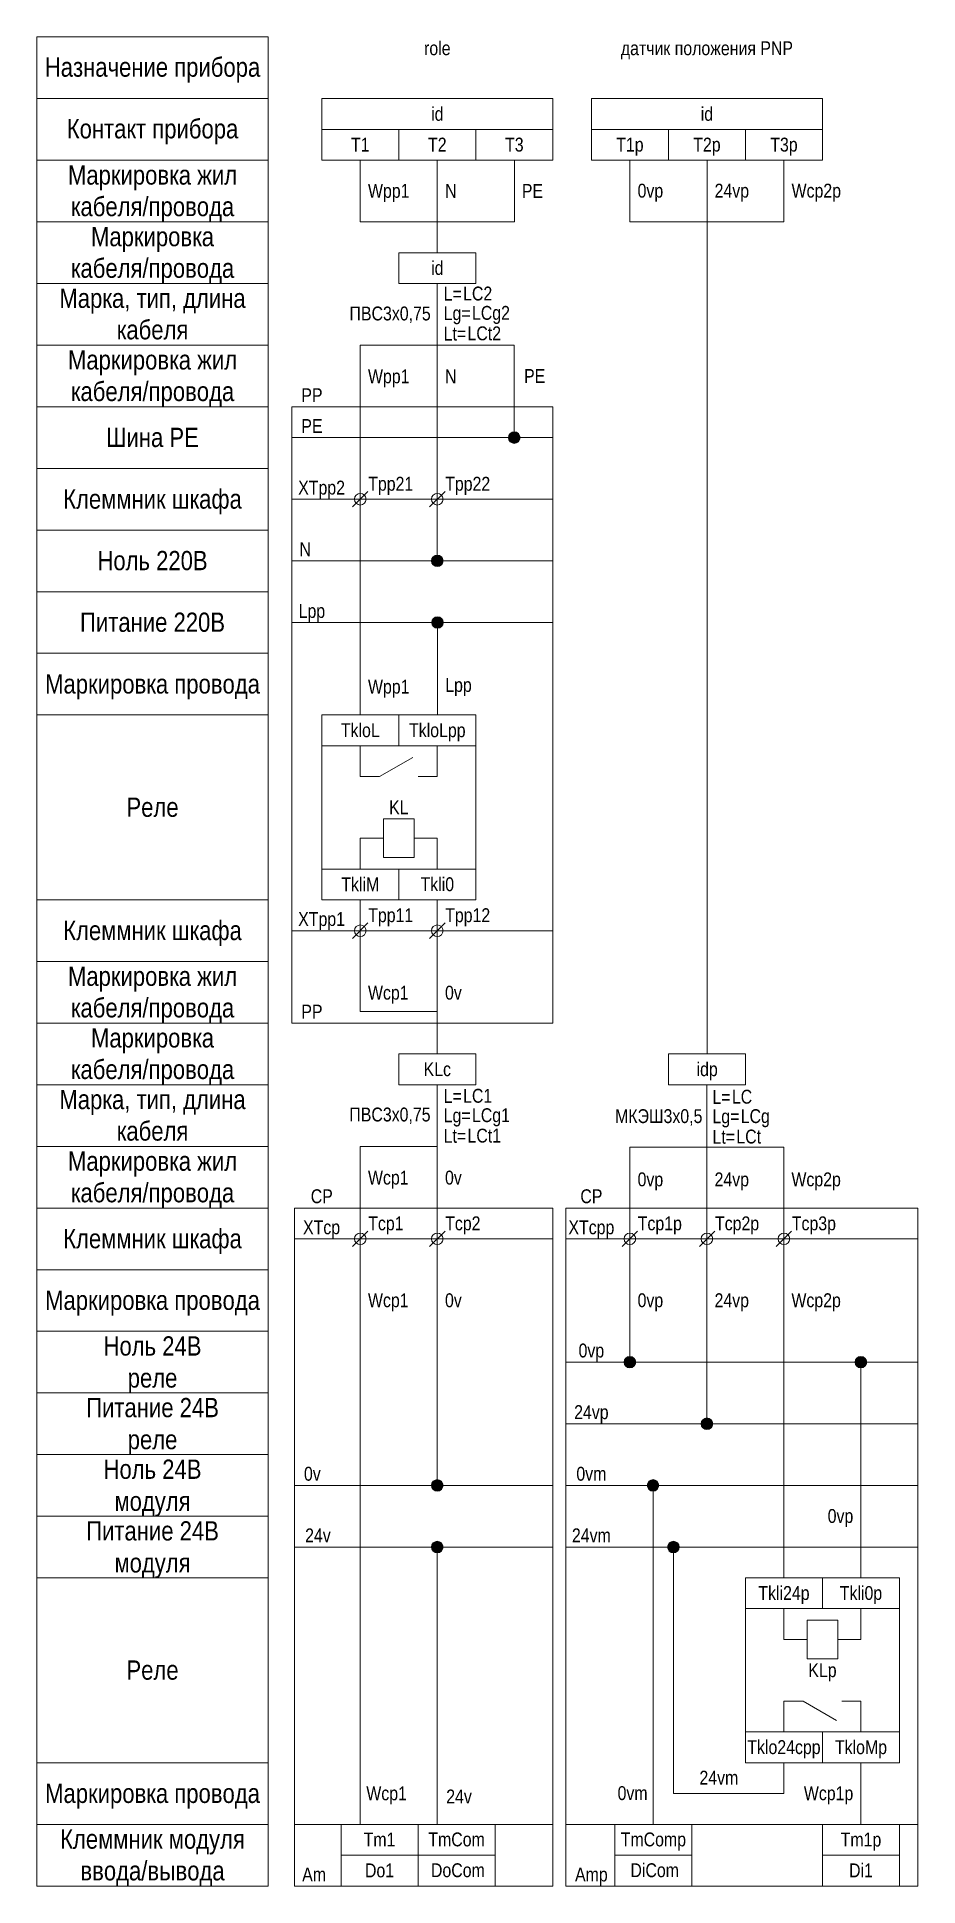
# Model space of a CAD drawing. Header units: millimetres. Extents: x 20 to 134, y -245 to -5.
import ezdxf

# ---------------------------------------------------------------- set-up
doc = ezdxf.new("R2010")
doc.units = ezdxf.units.MM
doc.header["$MEASUREMENT"] = 0
doc.linetypes.add('1_1', pattern=[2000, 1000, -1000])
doc.linetypes.add('4_2_1_2', pattern=[6702.777624, 3527.777672, -1763.888836, 0, -1411.111116])
for name, color, linetype in [('_names', 7, 'Continuous'), ('_params_di', 7, 'Continuous'), ('_params_do', 7, 'Continuous'), ('_static_di', 7, 'Continuous'), ('_static_do', 7, 'Continuous'), ('cp_names', 7, 'Continuous'), ('cp_params_di', 7, 'Continuous'), ('cp_params_do', 7, 'Continuous'), ('cp_static_di', 7, 'Continuous'), ('cp_static_do', 7, 'Continuous'), ('id_names', 7, 'Continuous'), ('id_params_di', 7, 'Continuous'), ('id_params_do', 7, 'Continuous'), ('id_static_di', 7, 'Continuous'), ('id_static_do', 7, 'Continuous')]:
    doc.layers.add(name, color=color, linetype=linetype)
doc.styles.add('СГЕНЕРИР_СТИЛЬ_1', font='')
doc.styles.get('СГЕНЕРИР_СТИЛЬ_1').set_extended_font_data('Arial Narrow')

msp = doc.modelspace()

# ---------------------------------------------------------------- hatches: boundary and pattern name
at = {"layer": 'cp_static_di', "linetype": 'Continuous', "lineweight": 0, "true_color": 0x000000}
for points in [[(96.22, -177), (96.27, -177.29), (96.44, -177.53), (96.68, -177.69), (96.97, -177.75), (97.25, -177.69), (97.5, -177.53), (97.66, -177.29), (97.72, -177), (97.66, -176.71), (97.5, -176.47), (97.25, -176.31), (96.97, -176.25), (96.68, -176.31), (96.44, -176.47), (96.27, -176.71)], [(126.21, -177), (126.27, -177.29), (126.43, -177.53), (126.68, -177.69), (126.96, -177.75), (127.25, -177.69), (127.49, -177.53), (127.66, -177.29), (127.71, -177), (127.66, -176.71), (127.49, -176.47), (127.25, -176.31), (126.96, -176.25), (126.68, -176.31), (126.43, -176.47), (126.27, -176.71)], [(106.22, -185), (106.28, -185.29), (106.44, -185.53), (106.68, -185.69), (106.97, -185.75), (107.26, -185.69), (107.5, -185.53), (107.66, -185.29), (107.72, -185), (107.66, -184.71), (107.5, -184.47), (107.26, -184.31), (106.97, -184.25), (106.68, -184.31), (106.44, -184.47), (106.28, -184.71)], [(99.22, -193), (99.28, -193.29), (99.44, -193.53), (99.69, -193.69), (99.97, -193.75), (100.26, -193.69), (100.5, -193.53), (100.67, -193.29), (100.72, -193), (100.67, -192.71), (100.5, -192.47), (100.26, -192.31), (99.97, -192.25), (99.69, -192.31), (99.44, -192.47), (99.28, -192.71)], [(101.87, -201), (101.93, -201.29), (102.09, -201.53), (102.34, -201.69), (102.62, -201.75), (102.91, -201.69), (103.15, -201.53), (103.32, -201.29), (103.37, -201), (103.32, -200.71), (103.15, -200.47), (102.91, -200.31), (102.62, -200.25), (102.34, -200.31), (102.09, -200.47), (101.93, -200.71)]]:
    msp.add_hatch(color=18, dxfattribs=at).paths.add_polyline_path(points)
at = {"layer": 'cp_static_do', "linetype": 'Continuous', "lineweight": 0, "true_color": 0x000000}
for points in [[(71.22, -193), (71.28, -193.29), (71.44, -193.53), (71.68, -193.69), (71.97, -193.75), (72.26, -193.69), (72.5, -193.53), (72.66, -193.29), (72.72, -193), (72.66, -192.71), (72.5, -192.47), (72.26, -192.31), (71.97, -192.25), (71.68, -192.31), (71.44, -192.47), (71.28, -192.71)], [(71.22, -201), (71.27, -201.29), (71.44, -201.53), (71.68, -201.69), (71.97, -201.75), (72.25, -201.69), (72.5, -201.53), (72.66, -201.29), (72.72, -201), (72.66, -200.71), (72.5, -200.47), (72.25, -200.31), (71.97, -200.25), (71.68, -200.31), (71.44, -200.47), (71.27, -200.71)]]:
    msp.add_hatch(color=18, dxfattribs=at).paths.add_polyline_path(points)
at = {"layer": 'id_static_do', "linetype": 'Continuous', "lineweight": 0, "true_color": 0x000000}
for points in [[(81.21, -57), (81.27, -57.29), (81.43, -57.53), (81.68, -57.69), (81.96, -57.75), (82.25, -57.69), (82.49, -57.53), (82.66, -57.29), (82.71, -57), (82.66, -56.71), (82.49, -56.47), (82.25, -56.31), (81.96, -56.25), (81.68, -56.31), (81.43, -56.47), (81.27, -56.71)], [(71.22, -73), (71.27, -73.29), (71.44, -73.53), (71.68, -73.69), (71.97, -73.75), (72.25, -73.69), (72.5, -73.53), (72.66, -73.29), (72.72, -73), (72.66, -72.71), (72.5, -72.47), (72.25, -72.31), (71.97, -72.25), (71.68, -72.31), (71.44, -72.47), (71.27, -72.71)], [(71.24, -81), (71.3, -81.29), (71.46, -81.53), (71.71, -81.69), (71.99, -81.75), (72.28, -81.69), (72.52, -81.53), (72.69, -81.29), (72.74, -81), (72.69, -80.71), (72.52, -80.47), (72.28, -80.31), (71.99, -80.25), (71.71, -80.31), (71.46, -80.47), (71.3, -80.71)]]:
    msp.add_hatch(color=18, dxfattribs=at).paths.add_polyline_path(points)

# ---------------------------------------------------------------- linework, layer by layer
at = {"layer": '_names', "color": 7, "linetype": 'Continuous', "lineweight": 15, "ltscale": 100}
msp.add_lwpolyline([(20, -165), (50, -165), (50, -157), (20, -157)], close=True, dxfattribs=at)
at = {"layer": '_static_di', "color": 7, "linetype": '1_1', "lineweight": 15, "ltscale": 100}
msp.add_line((134.37, -157), (88.67, -157), dxfattribs=at)
at = {"layer": '_static_di', "color": 7, "linetype": 'Continuous', "lineweight": 15, "ltscale": 100}
for p, q in [((95.97, -162), (97.97, -160)), ((105.99, -162), (107.99, -160)), ((115.96, -162), (117.96, -160))]:
    msp.add_line(p, q, dxfattribs=at)
at = {"layer": '_static_di', "color": 7, "linetype": '4_2_1_2', "lineweight": 15, "ltscale": 100}
msp.add_line((88.67, -161), (134.37, -161), dxfattribs=at)
at = {"layer": '_static_di', "color": 7, "linetype": 'Continuous', "lineweight": 15, "ltscale": 100}
for centre in [(96.97, -161), (106.97, -161), (116.97, -161)]:
    msp.add_circle(centre, 0.75, dxfattribs=at)
at = {"layer": '_static_do', "color": 7, "linetype": '1_1', "lineweight": 15, "ltscale": 100}
msp.add_line((86.97, -157), (53.44, -157), dxfattribs=at)
at = {"layer": '_static_do', "color": 7, "linetype": 'Continuous', "lineweight": 15, "ltscale": 100}
for p, q in [((60.97, -162), (62.97, -160)), ((70.97, -162), (72.97, -160))]:
    msp.add_line(p, q, dxfattribs=at)
at = {"layer": '_static_do', "color": 7, "linetype": '4_2_1_2', "lineweight": 15, "ltscale": 100}
msp.add_line((53.44, -161), (86.97, -161), dxfattribs=at)
at = {"layer": '_static_do', "color": 7, "linetype": 'Continuous', "lineweight": 15, "ltscale": 100}
for centre in [(61.97, -161), (71.97, -161)]:
    msp.add_circle(centre, 0.75, dxfattribs=at)
at = {"layer": 'cp_names', "color": 7, "linetype": 'Continuous', "lineweight": 15, "ltscale": 100}
for points in [[(20, -173), (50, -173), (50, -165), (20, -165)], [(20, -181), (50, -181), (50, -173), (20, -173)], [(20, -189), (50, -189), (50, -181), (20, -181)], [(20, -197), (50, -197), (50, -189), (20, -189)], [(20, -205), (50, -205), (50, -197), (20, -197)], [(20, -229), (50, -229), (50, -205), (20, -205)], [(20, -237), (50, -237), (50, -229), (20, -229)], [(20, -245), (50, -245), (50, -237), (20, -237)]]:
    msp.add_lwpolyline(points, close=True, dxfattribs=at)
at = {"layer": 'cp_static_di', "color": 7, "linetype": '1_1', "lineweight": 15, "ltscale": 100}
for p, q in [((88.67, -157), (88.67, -245)), ((134.37, -157), (134.37, -245))]:
    msp.add_line(p, q, dxfattribs=at)
at = {"layer": 'cp_static_di', "color": 7, "linetype": 'Continuous', "lineweight": 15, "ltscale": 100}
for p, q in [((96.97, -176.25), (96.97, -161)), ((106.97, -184.25), (106.97, -161.02)), ((116.97, -161), (116.97, -205)), ((88.67, -177), (134.37, -177)), ((126.97, -205), (126.96, -177.75)), ((88.67, -185), (134.37, -185)), ((88.67, -193), (134.37, -193)), ((99.97, -193.75), (99.97, -237)), ((88.67, -201), (134.37, -201)), ((126.97, -229), (126.97, -237)), ((88.67, -237), (134.37, -237)), ((88.67, -245), (134.37, -245))]:
    msp.add_line(p, q, dxfattribs=at)
at = {"layer": 'cp_static_di', "color": 7, "linetype": 'Continuous', "lineweight": 15, "ltscale": 100, "flags": 128}
msp.add_lwpolyline([(116.97, -229), (116.97, -232.99), (102.62, -232.99), (102.62, -201.75)], dxfattribs=at)
at = {"layer": 'cp_static_di', "color": 7, "linetype": 'Continuous', "lineweight": 15, "ltscale": 100}
for points in [[(111.97, -205), (131.97, -205), (131.97, -229), (111.97, -229)], [(111.97, -205), (121.97, -205), (121.97, -209), (111.97, -209)], [(121.97, -205), (131.97, -205), (131.97, -209), (121.97, -209)], [(123.97, -215.5), (123.97, -210.5), (119.97, -210.5), (119.97, -215.5)], [(111.97, -225), (121.97, -225), (121.97, -229), (111.97, -229)], [(121.97, -225), (131.97, -225), (131.97, -229), (121.97, -229)], [(95.02, -237), (105.02, -237), (105.02, -241), (95.02, -241)], [(121.97, -237), (131.97, -237), (131.97, -241), (121.97, -241)]]:
    msp.add_lwpolyline(points, close=True, dxfattribs=at)
for points in [[(116.97, -209), (116.97, -213), (119.97, -213)], [(126.97, -209), (126.97, -213), (123.97, -213)], [(116.97, -225), (116.97, -221), (119.47, -221), (123.8, -223.5)], [(126.97, -225), (126.97, -221), (124.47, -221)]]:
    msp.add_lwpolyline(points, dxfattribs=at)
for centre in [(96.97, -177), (126.96, -177), (106.97, -185), (99.97, -193), (102.62, -201)]:
    msp.add_circle(centre, 0.75, dxfattribs=at)
at = {"layer": 'cp_static_do', "color": 7, "linetype": '1_1', "lineweight": 15, "ltscale": 100}
for p, q in [((53.44, -157), (53.44, -245)), ((86.97, -157), (86.97, -245))]:
    msp.add_line(p, q, dxfattribs=at)
at = {"layer": 'cp_static_do', "color": 7, "linetype": 'Continuous', "lineweight": 15, "ltscale": 100}
for p, q in [((61.97, -161), (61.97, -237)), ((53.44, -193), (86.97, -193)), ((53.44, -201), (86.97, -201)), ((53.44, -237), (86.97, -237)), ((53.44, -245), (86.97, -245))]:
    msp.add_line(p, q, dxfattribs=at)
at = {"layer": 'cp_static_do', "color": 7, "linetype": 'Continuous', "lineweight": 15, "ltscale": 100, "flags": 128}
for points in [[(71.97, -192.25), (71.97, -161)], [(71.97, -237), (71.97, -201.75)]]:
    msp.add_lwpolyline(points, dxfattribs=at)
at = {"layer": 'cp_static_do', "color": 7, "linetype": 'Continuous', "lineweight": 15, "ltscale": 100}
for points in [[(59.47, -237), (69.47, -237), (69.47, -241), (59.47, -241)], [(69.47, -237), (79.47, -237), (79.47, -241), (69.47, -241)], [(59.47, -241), (69.47, -241), (69.47, -245), (59.47, -245)], [(69.47, -241), (79.47, -241), (79.47, -245), (69.47, -245)], [(95.02, -241), (105.02, -241), (105.02, -245), (95.02, -245)], [(121.97, -241), (131.97, -241), (131.97, -245), (121.97, -245)]]:
    msp.add_lwpolyline(points, close=True, dxfattribs=at)
for centre in [(71.97, -193), (71.97, -201)]:
    msp.add_circle(centre, 0.75, dxfattribs=at)
at = {"layer": 'id_names', "color": 7, "linetype": 'Continuous', "lineweight": 15, "ltscale": 100}
for points in [[(20, -13), (50, -13), (50, -5), (20, -5)], [(20, -21), (50, -21), (50, -13), (20, -13)], [(20, -29), (50, -29), (50, -21), (20, -21)], [(20, -37), (50, -37), (50, -29), (20, -29)], [(20, -45), (50, -45), (50, -37), (20, -37)], [(20, -53), (50, -53), (50, -45), (20, -45)], [(20, -61), (50, -61), (50, -53), (20, -53)], [(20, -69), (50, -69), (50, -61), (20, -61)], [(20, -77), (50, -77), (50, -69), (20, -69)], [(20, -85), (50, -85), (50, -77), (20, -77)], [(20, -93), (50, -93), (50, -85), (20, -85)], [(20, -117), (50, -117), (50, -93), (20, -93)], [(20, -125), (50, -125), (50, -117), (20, -117)], [(20, -133), (50, -133), (50, -125), (20, -125)], [(20, -141), (50, -141), (50, -133), (20, -133)], [(20, -149), (50, -149), (50, -141), (20, -141)], [(20, -157), (50, -157), (50, -149), (20, -149)]]:
    msp.add_lwpolyline(points, close=True, dxfattribs=at)
at = {"layer": 'id_static_di', "color": 7, "linetype": 'Continuous', "lineweight": 15, "ltscale": 100}
for p, q in [((107, -21), (107, -29)), ((107, -137), (107, -29)), ((106.97, -149.12), (106.97, -141)), ((106.97, -161.02), (106.97, -149.12)), ((116.97, -149.12), (116.97, -161))]:
    msp.add_line(p, q, dxfattribs=at)
for points in [[(91.97, -21), (121.97, -21), (121.97, -13), (91.97, -13)], [(91.97, -21), (101.97, -21), (101.97, -17), (91.97, -17)], [(101.97, -21), (111.97, -21), (111.97, -17), (101.97, -17)], [(111.97, -21), (121.97, -21), (121.97, -17), (111.97, -17)], [(101.99, -141), (111.99, -141), (111.99, -137), (101.99, -137)]]:
    msp.add_lwpolyline(points, close=True, dxfattribs=at)
for points in [[(116.97, -21), (116.97, -29), (96.97, -29), (96.97, -21)], [(96.97, -161), (96.97, -149.12), (116.97, -149.12)]]:
    msp.add_lwpolyline(points, dxfattribs=at)
for centre in [(61.97, -65), (71.97, -65), (61.97, -121), (71.97, -121)]:
    msp.add_circle(centre, 0.75, dxfattribs=at)
at = {"layer": 'id_static_do', "color": 7, "linetype": 'Continuous', "lineweight": 15, "ltscale": 100}
for p, q in [((71.97, -21), (71.97, -29)), ((71.97, -33), (71.97, -29)), ((61.97, -45), (61.97, -65)), ((61.97, -45), (81.96, -45)), ((71.97, -65), (71.97, -45)), ((81.96, -56.25), (81.96, -45)), ((53.07, -57), (86.97, -57)), ((60.97, -66), (62.97, -64)), ((70.97, -66), (72.97, -64)), ((61.97, -65), (61.97, -93)), ((71.97, -65), (71.97, -72.25)), ((53.07, -73), (86.97, -73)), ((53.07, -81), (86.97, -81)), ((71.99, -81.75), (71.99, -93)), ((61.97, -121), (61.97, -117)), ((71.97, -121), (71.97, -117)), ((60.97, -122), (62.97, -120)), ((70.97, -122), (72.97, -120)), ((61.97, -131.48), (61.97, -121)), ((71.97, -131.48), (71.97, -121)), ((71.97, -137), (71.97, -131.48)), ((61.97, -149), (61.97, -161)), ((61.97, -149), (71.97, -149)), ((71.97, -161), (71.97, -149))]:
    msp.add_line(p, q, dxfattribs=at)
at = {"layer": 'id_static_do', "color": 7, "linetype": '1_1', "lineweight": 15, "ltscale": 100}
for p, q in [((86.97, -53), (53.07, -53)), ((53.07, -133), (53.07, -53)), ((86.97, -133), (86.97, -53)), ((86.97, -133), (53.07, -133))]:
    msp.add_line(p, q, dxfattribs=at)
at = {"layer": 'id_static_do', "color": 7, "linetype": '4_2_1_2', "lineweight": 15, "ltscale": 100}
for p, q in [((53.07, -65), (86.97, -65)), ((53.07, -121), (86.97, -121))]:
    msp.add_line(p, q, dxfattribs=at)
at = {"layer": 'id_static_do', "color": 7, "linetype": 'Continuous', "lineweight": 15, "ltscale": 100}
for points in [[(56.97, -21), (86.97, -21), (86.97, -13), (56.97, -13)], [(56.97, -21), (66.97, -21), (66.97, -17), (56.97, -17)], [(66.97, -21), (76.97, -21), (76.97, -17), (66.97, -17)], [(76.97, -21), (86.97, -21), (86.97, -17), (76.97, -17)], [(66.97, -37), (76.97, -37), (76.97, -33), (66.97, -33)], [(56.97, -117), (76.97, -117), (76.97, -93), (56.97, -93)], [(56.97, -97), (66.97, -97), (66.97, -93), (56.97, -93)], [(66.97, -97), (76.97, -97), (76.97, -93), (66.97, -93)], [(68.97, -106.5), (68.97, -111.5), (64.97, -111.5), (64.97, -106.5)], [(56.97, -117), (66.97, -117), (66.97, -113), (56.97, -113)], [(66.97, -117), (76.97, -117), (76.97, -113), (66.97, -113)], [(66.97, -141), (76.97, -141), (76.97, -137), (66.97, -137)]]:
    msp.add_lwpolyline(points, close=True, dxfattribs=at)
for points in [[(81.97, -21), (81.97, -29), (61.97, -29), (61.97, -21)], [(71.97, -37), (71.97, -45)], [(61.97, -97), (61.97, -101), (64.47, -101), (68.8, -98.5)], [(71.97, -97), (71.97, -101), (69.47, -101)], [(61.97, -113), (61.97, -109), (64.97, -109)], [(71.97, -113), (71.97, -109), (68.97, -109)], [(61.97, -131.48), (71.97, -131.48)], [(71.97, -141), (71.97, -149)]]:
    msp.add_lwpolyline(points, dxfattribs=at)
for centre in [(81.96, -57), (71.97, -73), (71.99, -81)]:
    msp.add_circle(centre, 0.75, dxfattribs=at)

# ---------------------------------------------------------------- texts
at = {"layer": '_names', "color": 7, "linetype": 'Continuous', "lineweight": 15, "insert": (35, -159.72), "char_height": 2.5, "attachment_point": 2, "style": 'СГЕНЕРИР_СТИЛЬ_1'}
msp.add_mtext('\\A1;{\\pqc;\\fArial Narrow|b0|i0|c204|p34;Клеммник\\fArial Narrow|b0|i0|c204|p34; шкафа}', dxfattribs=at)
at = {"layer": '_params_di', "color": 7, "linetype": 'Continuous', "lineweight": 15, "char_height": 1.8, "style": 'СГЕНЕРИР_СТИЛЬ_1'}
for s, insert, attachment_point in [('\\A1;{\\pqc;\\fArial Narrow|b0|i0|c204|p34;CP}', (91.97, -154.57), 2), ('\\A1;{\\pql;\\fArial Narrow|b0|i0|c204|p34;Tcp\\fArial Narrow|b0|i0|c204|p34;1p}', (97.99, -158.09), 1), ('\\A1;{\\pql;\\fArial Narrow|b0|i0|c204|p34;Tcp\\fArial Narrow|b0|i0|c204|p34;2\\fArial Narrow|b0|i0|c204|p34;p}', (108.02, -158.09), 1), ('\\A1;{\\pql;\\fArial Narrow|b0|i0|c204|p34;Tcp\\fArial Narrow|b0|i0|c204|p34;3\\fArial Narrow|b0|i0|c204|p34;p}', (117.99, -158.09), 1), ('\\A1;{\\pqc;\\fArial Narrow|b0|i0|c204|p34;XTcpp}', (91.97, -158.6), 2)]:
    msp.add_mtext(s, dxfattribs=dict(at, insert=insert, attachment_point=attachment_point))
at = {"layer": '_params_do', "color": 7, "linetype": 'Continuous', "lineweight": 15, "char_height": 1.8, "style": 'СГЕНЕРИР_СТИЛЬ_1'}
for s, insert, attachment_point in [('\\A1;{\\pqc;\\fArial Narrow|b0|i0|c204|p34;CP}', (56.97, -154.57), 2), ('\\A1;{\\pql;\\fArial Narrow|b0|i0|c204|p34;Tcp\\fArial Narrow|b0|i0|c204|p34;1}', (63, -158.09), 1), ('\\A1;{\\pql;\\fArial Narrow|b0|i0|c204|p34;Tcp\\fArial Narrow|b0|i0|c204|p34;2}', (72.99, -158.09), 1), ('\\A1;{\\pql;\\fArial Narrow|b0|i0|c204|p34;XTcp}', (54.54, -158.6), 1)]:
    msp.add_mtext(s, dxfattribs=dict(at, insert=insert, attachment_point=attachment_point))
at = {"layer": 'cp_names', "color": 7, "linetype": 'Continuous', "lineweight": 15, "char_height": 2.5, "attachment_point": 2, "style": 'СГЕНЕРИР_СТИЛЬ_1'}
for s, insert in [('\\A1;{\\pqc;\\fArial Narrow|b0|i0|c204|p34;Маркировка \\fArial Narrow|b0|i0|c204|p34;провода}', (35, -167.72)), ('\\A1;{\\pqc;\\fArial Narrow|b0|i0|c204|p34;Реле}', (35, -215.72)), ('\\A1;{\\pqc;\\fArial Narrow|b0|i0|c204|p34;Маркировка \\fArial Narrow|b0|i0|c204|p34;провода}', (35, -231.72))]:
    msp.add_mtext(s, dxfattribs=dict(at, insert=insert))
for s, insert, line_spacing_factor in [('\\A1;{\\pqc;\\fArial Narrow|b0|i0|c204|p34;Ноль 24В\\P\\pqc;\\fArial Narrow|b0|i0|c204|p34;реле}', (35, -173.65), 0.996615), ('\\A1;{\\pqc;\\fArial Narrow|b0|i0|c204|p34;Питание 24В\\P\\pqc;\\fArial Narrow|b0|i0|c204|p34;реле}', (35, -181.65), 0.996615), ('\\A1;{\\pqc;\\fArial Narrow|b0|i0|c204|p34;Ноль 24В\\P\\pqc;\\fArial Narrow|b0|i0|c204|p34;модуля}', (35, -189.65), 0.996747), ('\\A1;{\\pqc;\\fArial Narrow|b0|i0|c204|p34;Питание 24В\\P\\pqc;\\fArial Narrow|b0|i0|c204|p34;модуля}', (35, -197.65), 0.996747), ('\\A1;{\\pqc;\\fArial Narrow|b0|i0|c204|p34;Клеммник модуля\\P\\pqc;\\fArial Narrow|b0|i0|c204|p34;ввода\\fArial Narrow|b0|i0|c204|p34;/вывода}', (35, -237.66), 0.985989)]:
    msp.add_mtext(s, dxfattribs=dict(at, insert=insert, line_spacing_factor=line_spacing_factor))
at = {"layer": 'cp_params_di', "color": 7, "linetype": 'Continuous', "lineweight": 15, "char_height": 1.8, "style": 'СГЕНЕРИР_СТИЛЬ_1'}
for s, insert, attachment_point in [('\\A1;{\\pql;\\fArial Narrow|b0|i0|c204|p34;0vp}', (97.97, -168.07), 1), ('\\A1;{\\pql;\\fArial Narrow|b0|i0|c204|p34;24vp}', (107.96, -168.07), 1), ('\\A1;{\\pql;\\fArial Narrow|b0|i0|c204|p34;Wcp\\fArial Narrow|b0|i0|c204|p34;2\\fArial Narrow|b0|i0|c204|p34;p}', (117.94, -168.07), 1), ('\\A1;{\\pqc;\\fArial Narrow|b0|i0|c204|p34;0v\\fArial Narrow|b0|i0|c204|p34;p}', (91.97, -174.59), 2), ('\\A1;{\\pqc;\\fArial Narrow|b0|i0|c204|p34;24v\\fArial Narrow|b0|i0|c204|p34;p}', (91.97, -182.59), 2), ('\\A1;{\\pqc;\\fArial Narrow|b0|i0|c204|p34;0v\\fArial Narrow|b0|i0|c204|p34;m}', (91.97, -190.59), 2), ('\\A1;{\\pqr;\\fArial Narrow|b0|i0|c204|p34;0\\fArial Narrow|b0|i0|c204|p34;vp}', (125.97, -196.07), 3), ('\\A1;{\\pqc;\\fArial Narrow|b0|i0|c204|p34;24v\\fArial Narrow|b0|i0|c204|p34;m}', (91.97, -198.59), 2), ('\\A1;{\\pqc;\\fArial Narrow|b0|i0|c204|p34;Tkli24\\fArial Narrow|b0|i0|c204|p34;p}', (116.97, -206.07), 2), ('\\A1;{\\pqc;\\fArial Narrow|b0|i0|c204|p34;T\\fArial Narrow|b0|i0|c204|p34;kli0p}', (126.97, -206.07), 2), ('\\A1;{\\pqc;\\fArial Narrow|b0|i0|c204|p34;KL\\fArial Narrow|b0|i0|c204|p34;p}', (121.97, -216.08), 2), ('\\A1;{\\pqc;\\fArial Narrow|b0|i0|c204|p34;T\\fArial Narrow|b0|i0|c204|p34;klo24cpp}', (116.97, -226.07), 2), ('\\A1;{\\pqc;\\fArial Narrow|b0|i0|c204|p34;Tklo\\fArial Narrow|b0|i0|c204|p34;Mp}', (126.97, -226.08), 2), ('\\A1;{\\pql;\\fArial Narrow|b0|i0|c204|p34;24v\\fArial Narrow|b0|i0|c204|p34;m}', (106, -230.04), 1), ('\\A1;{\\pqc;\\fArial Narrow|b0|i0|c204|p34;0v\\fArial Narrow|b0|i0|c204|p34;m}', (97.32, -232.04), 2), ('\\A1;{\\pqr;\\fArial Narrow|b0|i0|c204|p34;Wcp\\fArial Narrow|b0|i0|c204|p34;1\\fArial Narrow|b0|i0|c204|p34;p}', (125.97, -232.06), 3), ('\\A1;{\\pqc;\\fArial Narrow|b0|i0|c204|p34;Tm\\fArial Narrow|b0|i0|c204|p34;Com\\fArial Narrow|b0|i0|c204|p34;p}', (100.02, -238.05), 2), ('\\A1;{\\pqc;\\fArial Narrow|b0|i0|c204|p34;Tm1\\fArial Narrow|b0|i0|c204|p34;p}', (126.97, -238.07), 2), ('\\A1;{\\pqc;\\fArial Narrow|b0|i0|c204|p34;D\\fArial Narrow|b0|i0|c204|p34;i\\fArial Narrow|b0|i0|c204|p34;Com}', (100.19, -242.05), 2), ('\\A1;{\\pqc;\\fArial Narrow|b0|i0|c204|p34;D\\fArial Narrow|b0|i0|c204|p34;i\\fArial Narrow|b0|i0|c204|p34;1}', (126.97, -242.07), 2), ('\\A1;{\\pqc;\\fArial Narrow|b0|i0|c204|p34;Am\\fArial Narrow|b0|i0|c204|p34;p}', (91.97, -242.6), 2)]:
    msp.add_mtext(s, dxfattribs=dict(at, insert=insert, attachment_point=attachment_point))
at = {"layer": 'cp_params_do', "color": 7, "linetype": 'Continuous', "lineweight": 15, "char_height": 1.8, "style": 'СГЕНЕРИР_СТИЛЬ_1'}
for s, insert, attachment_point in [('\\A1;{\\pql;\\fArial Narrow|b0|i0|c204|p34;Wcp\\fArial Narrow|b0|i0|c204|p34;1}', (62.97, -168.07), 1), ('\\A1;{\\pql;\\fArial Narrow|b0|i0|c204|p34;0v}', (72.97, -168.07), 1), ('\\A1;{\\pql;\\fArial Narrow|b0|i0|c204|p34;0v}', (54.66, -190.59), 1), ('\\A1;{\\pql;\\fArial Narrow|b0|i0|c204|p34;24v}', (54.81, -198.59), 1), ('\\A1;{\\pqc;\\fArial Narrow|b0|i0|c204|p34;Wcp\\fArial Narrow|b0|i0|c204|p34;1}', (65.39, -232.07), 2), ('\\A1;{\\pqc;\\fArial Narrow|b0|i0|c204|p34;24v}', (74.79, -232.48), 2), ('\\A1;{\\pqc;\\fArial Narrow|b0|i0|c204|p34;Tm\\fArial Narrow|b0|i0|c204|p34;1}', (64.47, -238.07), 2), ('\\A1;{\\pqc;\\fArial Narrow|b0|i0|c204|p34;Tm\\fArial Narrow|b0|i0|c204|p34;Com}', (74.47, -238.05), 2), ('\\A1;{\\pqc;\\fArial Narrow|b0|i0|c204|p34;Do\\fArial Narrow|b0|i0|c204|p34;1}', (64.47, -242.07), 2), ('\\A1;{\\pqc;\\fArial Narrow|b0|i0|c204|p34;Do\\fArial Narrow|b0|i0|c204|p34;Com}', (74.64, -242.05), 2), ('\\A1;{\\pql;\\fArial Narrow|b0|i0|c204|p34;A\\fArial Narrow|b0|i0|c204|p34;m}', (54.43, -242.6), 1)]:
    msp.add_mtext(s, dxfattribs=dict(at, insert=insert, attachment_point=attachment_point))
at = {"layer": 'id_names', "color": 7, "linetype": 'Continuous', "lineweight": 15, "char_height": 2.5, "attachment_point": 2, "style": 'СГЕНЕРИР_СТИЛЬ_1'}
for s, insert in [('\\A1;{\\pqc;\\fArial Narrow|b0|i0|c204|p34;Назначение прибора}', (35, -7.66)), ('\\A1;{\\pqc;\\fArial Narrow|b0|i0|c204|p34;Контакт прибора}', (35, -15.66)), ('\\A1;{\\pqc;\\fArial Narrow|b0|i0|c204|p34;Шина PE}', (35, -55.72)), ('\\A1;{\\pqc;\\fArial Narrow|b0|i0|c204|p34;Клеммник\\fArial Narrow|b0|i0|c204|p34; шкафа}', (35, -63.72)), ('\\A1;{\\pqc;\\fArial Narrow|b0|i0|c204|p34;Ноль 220В}', (35, -71.71)), ('\\A1;{\\pqc;\\fArial Narrow|b0|i0|c204|p34;Питание\\fArial Narrow|b0|i0|c204|p34; 220В}', (35, -79.71)), ('\\A1;{\\pqc;\\fArial Narrow|b0|i0|c204|p34;Маркировка \\fArial Narrow|b0|i0|c204|p34;провода}', (35, -87.72)), ('\\A1;{\\pqc;\\fArial Narrow|b0|i0|c204|p34;Реле}', (35, -103.72)), ('\\A1;{\\pqc;\\fArial Narrow|b0|i0|c204|p34;Клеммник\\fArial Narrow|b0|i0|c204|p34; шкафа}', (35, -119.72))]:
    msp.add_mtext(s, dxfattribs=dict(at, insert=insert))
for s, insert, line_spacing_factor in [('\\A1;{\\pqc;\\fArial Narrow|b0|i0|c204|p34;Маркировка жил\\P\\pqc;\\fArial Narrow|b0|i0|c204|p34;кабеля/провода}', (35, -21.66), 0.982786), ('\\A1;{\\pqc;\\fArial Narrow|b0|i0|c204|p34;Маркировка\\P\\pqc;\\fArial Narrow|b0|i0|c204|p34;кабеля/провода}', (35, -29.66), 0.982786), ('\\A1;{\\pqc;\\fArial Narrow|b0|i0|c204|p34;Марка, тип\\fArial Narrow|b0|i0|c204|p34;, длина\\P\\pqc;\\fArial Narrow|b0|i0|c204|p34;кабеля}', (35, -37.66), 0.98101), ('\\A1;{\\pqc;\\fArial Narrow|b0|i0|c204|p34;Маркировка жил\\P\\pqc;\\fArial Narrow|b0|i0|c204|p34;кабеля/провода}', (35, -45.66), 0.982786), ('\\A1;{\\pqc;\\fArial Narrow|b0|i0|c204|p34;Маркировка жил\\P\\pqc;\\fArial Narrow|b0|i0|c204|p34;кабеля/провода}', (35, -125.66), 0.982786), ('\\A1;{\\pqc;\\fArial Narrow|b0|i0|c204|p34;Маркировка\\P\\pqc;\\fArial Narrow|b0|i0|c204|p34;кабеля/провода}', (35, -133.66), 0.982786), ('\\A1;{\\pqc;\\fArial Narrow|b0|i0|c204|p34;Марка, тип\\fArial Narrow|b0|i0|c204|p34;, длина\\P\\pqc;\\fArial Narrow|b0|i0|c204|p34;кабеля}', (35, -141.66), 0.98101), ('\\A1;{\\pqc;\\fArial Narrow|b0|i0|c204|p34;Маркировка жил\\P\\pqc;\\fArial Narrow|b0|i0|c204|p34;кабеля/провода}', (35, -149.66), 0.982786)]:
    msp.add_mtext(s, dxfattribs=dict(at, insert=insert, line_spacing_factor=line_spacing_factor))
at = {"layer": 'id_params_di', "color": 7, "linetype": 'Continuous', "lineweight": 15, "char_height": 1.8, "style": 'СГЕНЕРИР_СТИЛЬ_1'}
for s, insert, attachment_point in [('\\A1;{\\pqc;\\fArial Narrow|b0|i0|c204|p34;i\\fArial Narrow|b0|i0|c204|p34;d}', (106.97, -14.08), 2), ('\\A1;{\\pqc;\\fArial Narrow|b0|i0|c204|p34;T\\fArial Narrow|b0|i0|c204|p34;1p}', (96.97, -18.07), 2), ('\\A1;{\\pqc;\\fArial Narrow|b0|i0|c204|p34;T\\fArial Narrow|b0|i0|c204|p34;2\\fArial Narrow|b0|i0|c204|p34;p}', (106.97, -18.07), 2), ('\\A1;{\\pqc;\\fArial Narrow|b0|i0|c204|p34;T\\fArial Narrow|b0|i0|c204|p34;3\\fArial Narrow|b0|i0|c204|p34;p}', (116.97, -18.07), 2), ('\\A1;{\\pql;\\fArial Narrow|b0|i0|c204|p34;0vp}', (97.97, -24.05), 1), ('\\A1;{\\pql;\\fArial Narrow|b0|i0|c204|p34;24vp}', (107.97, -24.05), 1), ('\\A1;{\\pql;\\fArial Narrow|b0|i0|c204|p34;Wcp\\fArial Narrow|b0|i0|c204|p34;2\\fArial Narrow|b0|i0|c204|p34;p}', (117.96, -24.05), 1), ('\\A1;{\\pqc;\\fArial Narrow|b0|i0|c204|p34;idp}', (107, -138.08), 2), ('\\A1;{\\pql;\\fArial Narrow|b0|i0|c204|p34;LC}', (110.21, -141.65), 1), ('\\A1;{\\pql;\\fArial Narrow|b0|i0|c204|p34;LCg}', (111.36, -144.17), 1), ('\\A1;{\\pql;\\fArial Narrow|b0|i0|c204|p34;LCt}', (110.79, -146.82), 1), ('\\A1;{\\pql;\\fArial Narrow|b0|i0|c204|p34;0vp}', (97.97, -152.38), 1), ('\\A1;{\\pql;\\fArial Narrow|b0|i0|c204|p34;24vp}', (107.96, -152.38), 1), ('\\A1;{\\pql;\\fArial Narrow|b0|i0|c204|p34;Wcp\\fArial Narrow|b0|i0|c204|p34;2\\fArial Narrow|b0|i0|c204|p34;p}', (117.94, -152.38), 1)]:
    msp.add_mtext(s, dxfattribs=dict(at, insert=insert, attachment_point=attachment_point))
at = {"layer": 'id_params_do', "color": 7, "linetype": 'Continuous', "lineweight": 15, "insert": (71.97, -5.56), "char_height": 1.8, "width": 30, "attachment_point": 2, "style": 'СГЕНЕРИР_СТИЛЬ_1'}
msp.add_mtext('\\A1;{\\pqc;\\fArial Narrow|b0|i0|c204|p34;role}', dxfattribs=at)
at = {"layer": 'id_params_do', "color": 7, "linetype": 'Continuous', "lineweight": 15, "char_height": 1.8, "style": 'СГЕНЕРИР_СТИЛЬ_1'}
for s, insert, attachment_point in [('\\A1;{\\pqc;\\fArial Narrow|b0|i0|c204|p34;i\\fArial Narrow|b0|i0|c204|p34;d}', (71.97, -14.08), 2), ('\\A1;{\\pqc;\\fArial Narrow|b0|i0|c204|p34;T\\fArial Narrow|b0|i0|c204|p34;1}', (61.97, -18.07), 2), ('\\A1;{\\pqc;\\fArial Narrow|b0|i0|c204|p34;T2}', (71.97, -18.07), 2), ('\\A1;{\\pqc;\\fArial Narrow|b0|i0|c204|p34;T3}', (81.97, -18.07), 2), ('\\A1;{\\pql;\\fArial Narrow|b0|i0|c204|p34;Wpp1}', (62.97, -24.07), 1), ('\\A1;{\\pql;\\fArial Narrow|b0|i0|c204|p34;N}', (72.99, -24.08), 1), ('\\A1;{\\pqc;\\fArial Narrow|b0|i0|c204|p34;i\\fArial Narrow|b0|i0|c204|p34;d}', (71.97, -34.08), 2), ('\\A1;{\\pql;\\fArial Narrow|b0|i0|c204|p34;LC\\fArial Narrow|b0|i0|c204|p34;2}', (75.32, -37.4), 1), ('\\A1;{\\pql;\\fArial Narrow|b0|i0|c204|p34;LCg\\fArial Narrow|b0|i0|c204|p34;2}', (76.47, -39.91), 1), ('\\A1;{\\pql;\\fArial Narrow|b0|i0|c204|p34;LCt\\fArial Narrow|b0|i0|c204|p34;2}', (75.89, -42.57), 1), ('\\A1;{\\pql;\\fArial Narrow|b0|i0|c204|p34;W\\fArial Narrow|b0|i0|c204|p34;p\\fArial Narrow|b0|i0|c204|p34;p1}', (62.97, -48.15), 1), ('\\A1;{\\pql;\\fArial Narrow|b0|i0|c204|p34;N}', (72.97, -48.16), 1), ('\\A1;{\\pql;\\fArial Narrow|b0|i0|c204|p34;P\\fArial Narrow|b0|i0|c204|p34;P}', (54.32, -50.6), 1), ('\\A1;{\\pql;\\fArial Narrow|b0|i0|c204|p34;T\\fArial Narrow|b0|i0|c204|p34;p\\fArial Narrow|b0|i0|c204|p34;p21}', (63, -62.09), 1), ('\\A1;{\\pql;\\fArial Narrow|b0|i0|c204|p34;T\\fArial Narrow|b0|i0|c204|p34;p\\fArial Narrow|b0|i0|c204|p34;p\\fArial Narrow|b0|i0|c204|p34;2\\fArial Narrow|b0|i0|c204|p34;2}', (72.99, -62.09), 1), ('\\A1;{\\pql;\\fArial Narrow|b0|i0|c204|p34;XTpp2}', (53.91, -62.59), 1), ('\\A1;{\\pql;\\fArial Narrow|b0|i0|c204|p34;N}', (54.08, -70.6), 1), ('\\A1;{\\pql;\\fArial Narrow|b0|i0|c204|p34;Lpp}', (53.97, -78.6), 1), ('\\A1;{\\pql;\\fArial Narrow|b0|i0|c204|p34;W\\fArial Narrow|b0|i0|c204|p34;p\\fArial Narrow|b0|i0|c204|p34;p1}', (62.97, -88.43), 1), ('\\A1;{\\pql;\\fArial Narrow|b0|i0|c204|p34;L\\fArial Narrow|b0|i0|c204|p34;p\\fArial Narrow|b0|i0|c204|p34;p}', (73, -88.21), 1), ('\\A1;{\\pqc;\\fArial Narrow|b0|i0|c204|p34;TkloL}', (61.97, -94.08), 2), ('\\A1;{\\pqc;\\fArial Narrow|b0|i0|c204|p34;T\\fArial Narrow|b0|i0|c204|p34;kloLpp}', (71.97, -94.08), 2), ('\\A1;{\\pqc;\\fArial Narrow|b0|i0|c204|p34;KL}', (66.97, -104.08), 2), ('\\A1;{\\pqc;\\fArial Narrow|b0|i0|c204|p34;Tkli\\fArial Narrow|b0|i0|c204|p34;M}', (61.97, -114.08), 2), ('\\A1;{\\pqc;\\fArial Narrow|b0|i0|c204|p34;T\\fArial Narrow|b0|i0|c204|p34;kli0}', (71.97, -114.07), 2), ('\\A1;{\\pql;\\fArial Narrow|b0|i0|c204|p34;XTpp\\fArial Narrow|b0|i0|c204|p34;1}', (53.91, -118.59), 1), ('\\A1;{\\pql;\\fArial Narrow|b0|i0|c204|p34;Tpp\\fArial Narrow|b0|i0|c204|p34;1\\fArial Narrow|b0|i0|c204|p34;1}', (63, -118.09), 1), ('\\A1;{\\pql;\\fArial Narrow|b0|i0|c204|p34;Tpp\\fArial Narrow|b0|i0|c204|p34;1\\fArial Narrow|b0|i0|c204|p34;2}', (72.99, -118.09), 1), ('\\A1;{\\pql;\\fArial Narrow|b0|i0|c204|p34;Wcp\\fArial Narrow|b0|i0|c204|p34;1}', (62.97, -128.15), 1), ('\\A1;{\\pql;\\fArial Narrow|b0|i0|c204|p34;0v}', (72.97, -128.15), 1), ('\\A1;{\\pql;\\fArial Narrow|b0|i0|c204|p34;P\\fArial Narrow|b0|i0|c204|p34;P}', (54.32, -130.6), 1), ('\\A1;{\\pqc;\\fArial Narrow|b0|i0|c204|p34;KLc}', (71.97, -138.08), 2), ('\\A1;{\\pql;\\fArial Narrow|b0|i0|c204|p34;LC\\fArial Narrow|b0|i0|c204|p34;1}', (75.32, -141.53), 1), ('\\A1;{\\pql;\\fArial Narrow|b0|i0|c204|p34;LCg\\fArial Narrow|b0|i0|c204|p34;1}', (76.47, -144.05), 1), ('\\A1;{\\pql;\\fArial Narrow|b0|i0|c204|p34;LCt\\fArial Narrow|b0|i0|c204|p34;1}', (75.89, -146.7), 1), ('\\A1;{\\pql;\\fArial Narrow|b0|i0|c204|p34;Wcp\\fArial Narrow|b0|i0|c204|p34;1}', (62.97, -152.15), 1), ('\\A1;{\\pql;\\fArial Narrow|b0|i0|c204|p34;0v}', (72.97, -152.15), 1)]:
    msp.add_mtext(s, dxfattribs=dict(at, insert=insert, attachment_point=attachment_point))
at = {"layer": 'id_static_di', "color": 7, "linetype": 'Continuous', "lineweight": 15, "char_height": 1.8, "style": 'СГЕНЕРИР_СТИЛЬ_1'}
for s, insert, attachment_point in [('\\A1;{\\pqc;\\fArial Narrow|b0|i0|c204|p34;датчик положения PNP}', (106.97, -5.56), 2), ('\\A1;{\\pql;\\fArial Narrow|b0|i0|c204|p34;L=}', (107.69, -141.69), 1), ('\\A1;{\\pql;\\fArial Narrow|b0|i0|c204|p34;Lg=}', (107.69, -144.2), 1), ('\\A1;{\\pql;\\fArial Narrow|b0|i0|c204|p34;Lt=}', (107.69, -146.85), 1)]:
    msp.add_mtext(s, dxfattribs=dict(at, insert=insert, attachment_point=attachment_point))
at = {"layer": 'id_static_di', "color": 7, "linetype": 'Continuous', "lineweight": 40, "insert": (95.05, -144.17), "char_height": 1.8, "attachment_point": 1, "style": 'СГЕНЕРИР_СТИЛЬ_1'}
msp.add_mtext('\\A1;{\\pql;\\fArial Narrow|b0|i0|c204|p34;МКЭШ\\fArial Narrow|b0|i0|c204|p34;3х0,\\fArial Narrow|b0|i0|c204|p34;5}', dxfattribs=at)
at = {"layer": 'id_static_do', "color": 7, "linetype": 'Continuous', "lineweight": 15, "char_height": 1.8, "style": 'СГЕНЕРИР_СТИЛЬ_1'}
for s, insert, attachment_point in [('\\A1;{\\pql;\\fArial Narrow|b0|i0|c204|p34;PE}', (82.95, -24.08), 1), ('\\A1;{\\pql;\\fArial Narrow|b0|i0|c204|p34;L=}', (72.8, -37.43), 1), ('\\A1;{\\pql;\\fArial Narrow|b0|i0|c204|p34;Lg=}', (72.8, -39.95), 1), ('\\A1;{\\pql;\\fArial Narrow|b0|i0|c204|p34;Lt=}', (72.8, -42.6), 1), ('\\A1;{\\pqc;\\fArial Narrow|b0|i0|c204|p34;PE}', (84.61, -48.1), 2), ('\\A1;{\\pql;\\fArial Narrow|b0|i0|c204|p34;PE}', (54.32, -54.6), 1), ('\\A1;{\\pql;\\fArial Narrow|b0|i0|c204|p34;L=}', (72.8, -141.56), 1), ('\\A1;{\\pql;\\fArial Narrow|b0|i0|c204|p34;Lg=}', (72.8, -144.08), 1), ('\\A1;{\\pql;\\fArial Narrow|b0|i0|c204|p34;Lt=}', (72.8, -146.73), 1)]:
    msp.add_mtext(s, dxfattribs=dict(at, insert=insert, attachment_point=attachment_point))
at = {"layer": 'id_static_do', "color": 7, "linetype": 'Continuous', "lineweight": 40, "char_height": 1.8, "attachment_point": 1, "style": 'СГЕНЕРИР_СТИЛЬ_1'}
for insert in [(60.57, -39.99), (60.55, -143.96)]:
    msp.add_mtext('\\A1;{\\pql;\\fArial Narrow|b0|i0|c204|p34;ПВС3\\fArial Narrow|b0|i0|c204|p34;х0,\\fArial Narrow|b0|i0|c204|p34;7\\fArial Narrow|b0|i0|c204|p34;5}', dxfattribs=dict(at, insert=insert))

doc.saveas('drawing.dxf')
